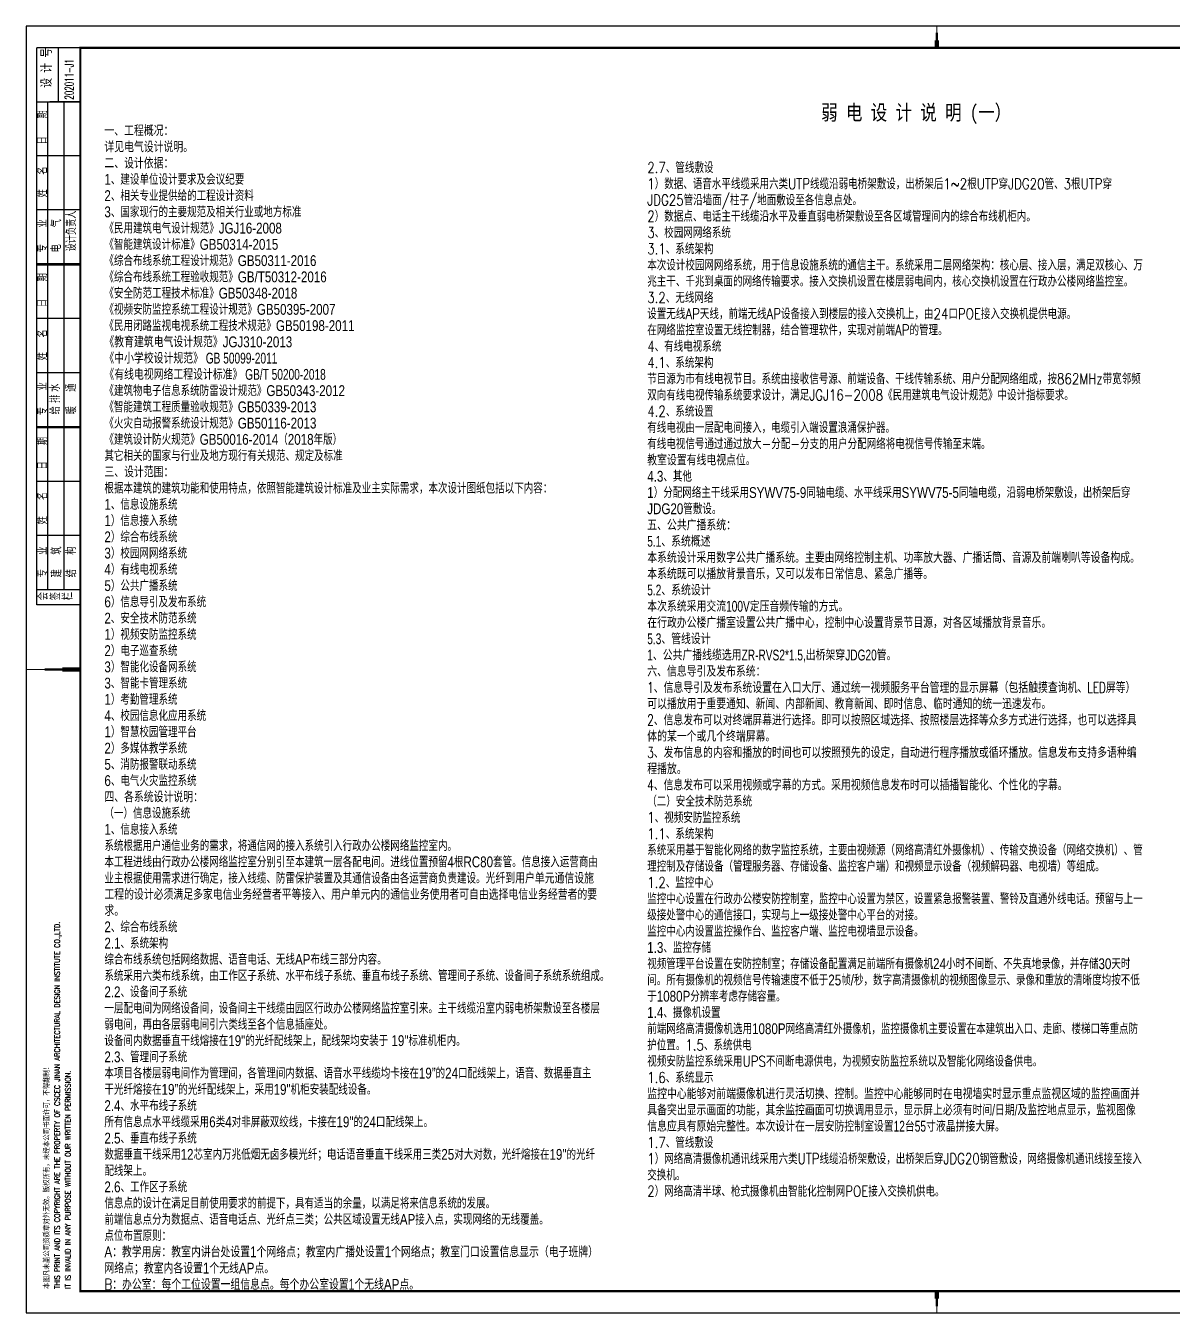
# Model space of a CAD drawing. Extents: x 196430 to 818205, y 904526 to 1974626.
# Drawn here: x 293421 to 346402, y 1854393 to 1913828 of the extents above; entities that cross this region are included whole.
import ezdxf

# ---------------------------------------------------------------- set-up
doc = ezdxf.new("R2010")
doc.units = 0
doc.header["$LTSCALE"] = 1000
doc.header["$MEASUREMENT"] = 0
doc.layers.add('FRAME', color=7, linetype='Continuous')
doc.layers.add('sm', color=3, linetype='Continuous')
doc.styles.add('FRAME-1', font='simhei.ttf')
doc.styles.add('FRAME-3', font='romans.shx', dxfattribs={"width": 0.7, "bigfont": 'hztxt.shx'})
doc.styles.add('HZ', font='chmltxt.shx', dxfattribs={"width": 0.7, "bigfont": 'hztxt.shx'})
doc.styles.add('黑体', font='simhei.ttf', dxfattribs={"height": 10})

# ---------------------------------------------------------------- blocks, each defined once
blk = doc.blocks.new('a1')
at = {"layer": 'FRAME'}
for p, q in [((32720, 182140), (32720, 184640)), ((34720, 184640), (32720, 184640)), ((33720, 182140), (33720, 184640)), ((32720, 158920), (32720, 182140)), ((32720, 182140), (34720, 182140)), ((33220, 174660), (33220, 182140)), ((34720, 182140), (33320, 182140)), ((33970, 174660), (33970, 182140)), ((34720, 179660), (32720, 179660)), ((34720, 177160), (32720, 177160)), ((34720, 174660), (32720, 174660)), ((32720, 174620), (34720, 174620)), ((34720, 174620), (32720, 174620)), ((33220, 167140), (33220, 174620)), ((33970, 167140), (33970, 174620)), ((34720, 172140), (32720, 172140)), ((34720, 169640), (32720, 169640)), ((34720, 167140), (32720, 167140)), ((34720, 167100), (32720, 167100)), ((33220, 159620), (33220, 167100)), ((33970, 159620), (33970, 167100)), ((34720, 164620), (32720, 164620)), ((34720, 162120), (32720, 162120)), ((34720, 159620), (32720, 159620)), ((34620, 158920), (32720, 158920)), ((34620, 158920), (33220, 158920)), ((34720, 158920), (33570, 158920))]:
    blk.add_line(p, q, dxfattribs=at)
blk.add_lwpolyline([(32220, 126240), (116320, 126240), (116320, 185640), (32220, 185640)], close=True, dxfattribs=at)
for points, const_width in [([(74270, 185640), (74270, 184640)], 35), ([(74270, 184640), (74270, 184990)], 200), ([(74270, 184640), (74270, 185340)], 100), ([(32220, 155940), (34720, 155940)], 35), ([(34720, 155940), (33070, 155940)], 100), ([(34720, 155940), (33895, 155940)], 200), ([(74270, 127240), (74270, 126890)], 200), ([(74270, 127240), (74270, 126540)], 100), ([(74270, 126240), (74270, 127240)], 35)]:
    blk.add_lwpolyline(points, dxfattribs=dict(at, const_width=const_width))
at = {"layer": 'FRAME', "const_width": 100}
blk.add_lwpolyline([(34720, 127240), (115320, 127240), (115320, 184640), (34720, 184640)], close=True, dxfattribs=at)
at = {"layer": 'FRAME'}
for s, height, style, width, p in [('设 计 号', 500, 'FRAME-3', 0.7, (33409, 182793)), ('202011-J1', 400, 'FRAME-3', 0.6, (34411, 182245)), ('期', 400, 'FRAME-3', 0.7, (33175, 181378)), ('日', 400, 'FRAME-3', 0.7, (33178, 180182)), ('名', 400, 'FRAME-3', 0.7, (33201, 178779)), ('姓', 400, 'FRAME-3', 0.7, (33189, 177734)), ('业', 400, 'FRAME-3', 0.7, (33183, 176347)), ('气', 400, 'FRAME-3', 0.7, (33836, 176349)), ('设计负责人', 400, 'FRAME-3', 0.7, (34526, 175237)), ('专', 400, 'FRAME-3', 0.7, (33189, 175197)), ('电', 400, 'FRAME-3', 0.7, (33832, 175197)), ('期', 400, 'FRAME-3', 0.7, (33175, 173858)), ('日', 400, 'FRAME-3', 0.7, (33178, 172662)), ('名', 400, 'FRAME-3', 0.7, (33201, 171259)), ('姓', 400, 'FRAME-3', 0.7, (33189, 170214)), ('业', 400, 'FRAME-3', 0.7, (33183, 168827)), ('水', 400, 'FRAME-3', 0.7, (33771, 168760)), ('通', 400, 'FRAME-3', 0.7, (34521, 168760)), ('排', 400, 'FRAME-3', 0.7, (33776, 168245)), ('专', 400, 'FRAME-3', 0.7, (33189, 167677)), ('给', 400, 'FRAME-3', 0.7, (33776, 167717)), ('暖', 400, 'FRAME-3', 0.7, (34526, 167717)), ('期', 400, 'FRAME-3', 0.7, (33200, 166299)), ('日', 400, 'FRAME-3', 0.7, (33203, 165168)), ('名', 400, 'FRAME-3', 0.7, (33194, 163759)), ('姓', 400, 'FRAME-3', 0.7, (33183, 162643)), ('业', 400, 'FRAME-3', 0.7, (33192, 161237)), ('筑', 400, 'FRAME-3', 0.7, (33843, 161240)), ('构', 400, 'FRAME-3', 0.7, (34521, 161240)), ('专', 400, 'FRAME-3', 0.7, (33197, 160192)), ('建', 400, 'FRAME-3', 0.7, (33848, 160192)), ('结', 400, 'FRAME-3', 0.7, (34526, 160197)), ('会', 400, 'FRAME-3', 0.7, (33222, 159136)), ('签', 400, 'FRAME-3', 0.7, (33797, 159136)), ('栏', 400, 'FRAME-3', 0.7, (34361, 159136)), ('THIS PRINT AND ITS COPYRIGHT ARE THE PROPERTY OF CSCEC JINAN ARCHITECTURAL DESIGN INSTITUTE CO.,LTD.', 250, 'FRAME-3', 0.8, (33776, 127344)), ('本图凡未盖公司资质章对外无效。版权所有，未经本公司书面许可，不得翻制！', 250, 'FRAME-1', 0.85, (33276, 127344)), ('IT IS INVALID IN ANY PURPOSE WITHOUT OUR WRITTEN PERMISSION.', 250, 'FRAME-3', 0.8, (34276, 127344))]:
    blk.add_text(s, height=height, rotation=90, dxfattribs=dict(at, style=style, width=width)).set_placement(p)

msp = doc.modelspace()

# ---------------------------------------------------------------- block references
at = {"layer": 'FRAME'}
msp.add_blockref('a1', (261218, 1728171), dxfattribs=at)

# ---------------------------------------------------------------- texts
at = {"layer": 'sm', "style": '黑体', "width": 0.8}
msp.add_text('\u3000弱 电 设 计 说 明 (一） ', height=700, dxfattribs=at).set_placement((329380, 1909476))
at = {"layer": 'sm', "char_height": 500, "width": 22838.26, "attachment_point": 1, "line_spacing_factor": 0.9, "style": 'HZ'}
for s, insert in [('\\A1;一、工程概况：  \\P{\\A0;\\Fchmltxt,chmlhz|c134;详见电气设计说明。\\P}二、设计依据：\\P{\\A0;\\W0.8;1、建设单位设计要求及会议纪要\\P2、相关专业提供给的工程设计资料\\P3、国家现行的主要规范及相关行业或地方标准\\P《民用建筑电气设计规范》JGJ16-2008      \\P《智能建筑设计标准》GB50314-2015 \\P《综合布线系统工程设计规范》GB50311-2016\\P《综合布线系统工程验收规范》GB/T50312-2016\\P《安全防范工程技术标准》GB50348-2018 \\P《视频安防监控系统工程设计规范》GB50395-2007\\P《民用闭路监视电视系统工程技术规范》GB50198-2011\\P\\W0.7;\\C4;《教育建筑电气设计规范》\\W0.8;JGJ310-2013\\P\\Fchmltxt,chmlhz|c134;\\W0.7;《中小学校设计规范》 GB 50099-2011\\Fchmltxt,hztxt|c134;\\W0.8;\\C256;\\P\\W0.7;《有线电视网络工程设计标准》 GB/T 50200-2018\\W0.8;\\P《建筑物电子信息系统防雷设计规范》GB50343-2012\\P《智能建筑工程质量验收规范》GB50339-2013   \\P《火灾自动报警系统设计规范》GB50116-2013 \\P《建筑设计防火规范》GB50016-2014（2018年版） \\P其它相关的国家与行业及地方现行有关规范、规定及标准\\P}三、设计范围：\\P{\\A0;\\W0.8;根据本建筑的建筑功能和使用特点，依照智能建筑设计标准及业主实际需求，本次设计图纸包括以下内容：\\P1、信息设施系统\\P1）信息接入系统    \\P2）综合布线系统\\P3）校园网网络系统\\P4）有线电视系统\\P5）公共广播系统\\P6）信息导引及发布系统\\P2、安全技术防范系统\\P1）视频安防监控系统\\P2）电子巡查系统\\P3）智能化设备网系统\\P3、智能卡管理系统\\P1）考勤管理系统\\P4、校园信息化应用系统\\P1）智慧校园管理平台\\P2）多媒体教学系统\\P5、消防报警联动系统\\P6、电气火灾监控系统\\P}四、各系统设计说明：\\P{\\A0;\\W0.8;（一）信息设施系统\\P1、信息接入系统\\P系统根据用户通信业务的需求，将通信网的接入系统引入行政办公楼网络监控室内。\\P本工程进线由行政办公楼网络监控室分别引至本建筑一层各配电间。进线位置预留4根RC80套管。信息接入运营商由业主根据使用需求进行确定，接入线缆、防雷保护装置及其通信设备由各运营商负责建设。\\W0.7;光纤到用户单元通信设施工程的设计必须满足多家电信业务经营者平等接入、用户单元内的通信业务使用者可自由选择电信业务经营者的要求。\\W0.8;\\P2、综合布线系统\\P2.1、系统架构\\P综合布线系统包括网络数据、语音电话、无线AP布线三部分内容。\\P系统采用六类布线系统，由工作区子系统、水平布线子系统、垂直布线子系统、管理间子系统、设备间子系统系统组成。\\P2.2、设备间子系统\\P一层配电间为网络设备间，设备间主干线缆由园区行政办公楼网络监控室引来。主干线缆沿室内弱电桥架敷设至各楼层弱电间，再由各层弱电间引六类线至各个信息插座处。\\P设备间内数据垂直干线熔接在19"的光纤配线架上，配线架均安装于 19"标准机柜内。\\P2.3、管理间子系统\\P本项目各楼层弱电间作为管理间，各管理间内数据、语音水平线缆均卡接在19”的24口配线架上，语音、数据垂直主干光纤熔接在19”的光纤配线架上，采用19"机柜安装配线设备。\\P2.4、水平布线子系统\\P所有信息点水平线缆采用6类4对非屏蔽双绞线，卡接在19"的24口配线架上。\\P2.5、垂直布线子系统\\P数据垂直干线采用12芯室内万兆低烟无卤多模光纤；电话语音垂直干线采用三类25对大对数，光纤熔接在19"的光纤配线架上。\\P2.6、工作区子系统\\P信息点的设计在满足目前使用要求的前提下，具有适当的余量，以满足将来信息系统的发展。\\P前端信息点分为数据点、语音电话点、光纤点三类；公共区域设置无线AP接入点，实现网络的无线覆盖。\\P点位布置原则：\\PA\\W0.7;：教学用房：教室内讲台处设置\\W0.8;1\\W0.7;个网络点；教室内广播处设置\\W0.8;1\\W0.7;个网络点；教室门口设置信息显示（电子班牌）网络点；教室内各设置\\W0.8;1\\W0.7;个无线\\W0.8;AP\\W0.7;点。\\fTimes New Roman|b0|i0|c0|p18;\\P\\Fromans1,hztxt|c134;\\W0.8;B\\Fchmltxt,hztxt|c134;\\W0.7;：办公室：每个工位设置一组信息点。每个办公室设置1个无线\\W0.8;AP\\W0.7;点。}', (297052, 1909237)), ('{\\Fromans1,hztxt|c134;\\W0.8;2.7、管线敷设\\P1）数据、语音水平线缆采用六类UTP线缆沿弱电桥架敷设，出桥架后1~2根UTP穿JDG20管、3根UTP穿JDG25管沿墙面/柱子/地面敷设至各信息点处。\\P2）数据点、电话主干线缆沿水平及垂直弱电桥架敷设至各区域管理间内的综合布线机柜内。\\P\\H0.99997x;3、校园网网络系统\\P3.1、系统架构\\P本次设计校园网网络系统，用于信息设施系统的通信主干。系统采用二层网络架构：核心层、接入层，满足双核心、万兆主干、千兆到桌面的网络传输要求。接入交换机设置在楼层弱电间内，核心交换机设置在行政办公楼网络监控室。\\P3.2、无线网络\\P设置无线AP天线，前端无线AP设备接入到楼层的接入交换机上，由24口POE接入交换机提供电源。\\P在网络监控室设置无线控制器，结合管理软件，实现对前端AP的管理。\\P\\H0.99997x;4、有线电视系统\\P4.1、系统架构\\P节目源为市有线电视节目\\Fchmltxt,chmlhz|c134;\\H1.0001x;。\\Fromans1,hztxt|c134;\\H0.99994x;系统由接收信号源、前端设备、干线传输系统、用户分配网络组成，按862MHz带宽邻频双向有线电视传输系统要求设计，满足JGJ16-2008《民用建筑电气设计规范》中设计指标要求。\\P4.2、系统设置\\P有线电视由一层配电间接入，电缆引入端设置浪涌保护器。\\P有线电视信号通过通过放大-分配-分支的用户分配网络将电视信号传输至末端。\\P}教室设置有线电视点位{\\W0.8;。\\P\\H0.99997x;4.3、其他\\P1）分配网络主干线采用SYWV75-9同轴电缆、水平线采用SYWV75-5同轴电缆，沿弱电桥架敷设，出桥架后穿JDG20管敷设。\\P\\A1;\\W0.7;五、公共广播系统：\\P5.1、\\A0;\\Fbzxw,bzhz|c134;\\H0.99993x;系统概述\\P本系统设计采用数字公共广播系统。主要由网络控制主机、功率放大器、广播话筒、音源及前端喇叭等设备构成。\\P本系统既可以播放背景音乐，又可以发布日常信息、紧急广播等。\\P5.2、系统设计\\P本次系统采用交流100V定压音频传输的方式。\\P在行政办公楼广播室设置公共广播中心，控制中心设置背景节目源，对各区域播放背景音乐。\\P5.3、管线设计\\P1、公共广播线缆选用ZR-RVS2*1.5,出桥架穿JDG20管。\\Fromans1,hztxt|c134;\\H1.0001x;\\W0.8;\\P\\A1;\\H0.99994x;\\W0.7;六、信息导引及发布系统：\\P1、信息导引及发布系统设置在入口大厅、通过统一视频服务平台管理的显示屏幕（包括触摸查询机、LED屏等）可以播放用于重要通知、新闻、内部新闻、教育新闻、即时信息、临时通知的统一迅速发布。\\P2、信息发布可以对终端屏幕进行选择。即可以按照区域选择、按照楼层选择等众多方式进行选择，也可以选择具体的某一个或几个终端屏幕。\\P3、发布信息的内容和播放的时间也可以按照预先的设定，自动进行程序播放或循环播放。信息发布支持多语种编程播放。\\P\\H0.99997x;4、信息发布可以采用视频或字幕的方式。采用视频信息发布时可以插播智能化、个性化的字幕。\\P\\A0;\\W0.8;（二）安全技术防范系统\\P1、视频安防监控系统\\P1.1、系统架构\\P系统采用基于智能化网络的数字监控系统，主要由视频源（网络高清红外摄像机）、传输交换设备（网络交换机）、管理控制及存储设备（管理服务器、存储设备、监控客户端）和视频显示设备（视频解码器、电视墙）等组成。\\P1.2、监控中心\\P监控中心设置在行政办公楼安防控制室，监控中心设置为禁区，设置紧急报警装置、警铃及直通外线电话。预留与上一级接处警中心的通信接口，实现与上一级接处警中心平台的对接。\\P监控中心内设置监控操作台、监控客户端、监控电视墙显示设备。\\P\\Fchmltxt,hztxt|c134;1.3、监控存储\\P视频管理平台设置在安防控制室；存储设备配置满足前端所有摄像机24小时不间断、不失真地录像，并存储30天时间。所有摄像机的视频信号传输速度不低于25帧/秒，数字高清摄像机的视频图像显示、录像和重放的清晰度均按不低于1080P分辨率考虑存储容量。\\P1.4、摄像机设置\\P前端网络高清摄像机选用1080P网络高清红外摄像机，监控摄像机主要设置在本建筑出入口、走廊、楼梯口等重点防护位置。\\Fromans1,hztxt|c134;1.5、系统供电\\P视频安防监控系统采用UPS不间断电源供电，为视频安防监控系统以及智能化网络设备供电。\\P1.6、系统显示\\P\\Fbzxw,bzhz|c134;\\W0.7;监控中心能够对前端摄像机进行灵活切换、控制。监控中心能够同时在电视墙实时显示重点监视区域的监控画面并具备突出显示画面的功能，其余监控画面可切换调用显示，显示屏上必须有时间/日期/及监控地点显示，监视图像信息应具有原始完整性。本次设计在一层安防控制室设置12台55寸液晶拼接大屏。\\P\\Fromans1,hztxt|c134;\\W0.8;1.7、管线敷设\\P1）网络高清摄像机通讯线采用六类UTP线缆沿桥架敷设，出桥架后穿JDG20钢管敷设，网络摄像机通讯线接至接入交换机。\\P2）网络高清半球、枪式摄像机由智能化控制网POE接入交换机供电。}', (322116, 1907533))]:
    msp.add_mtext(s, dxfattribs=dict(at, insert=insert))

doc.saveas('drawing.dxf')
